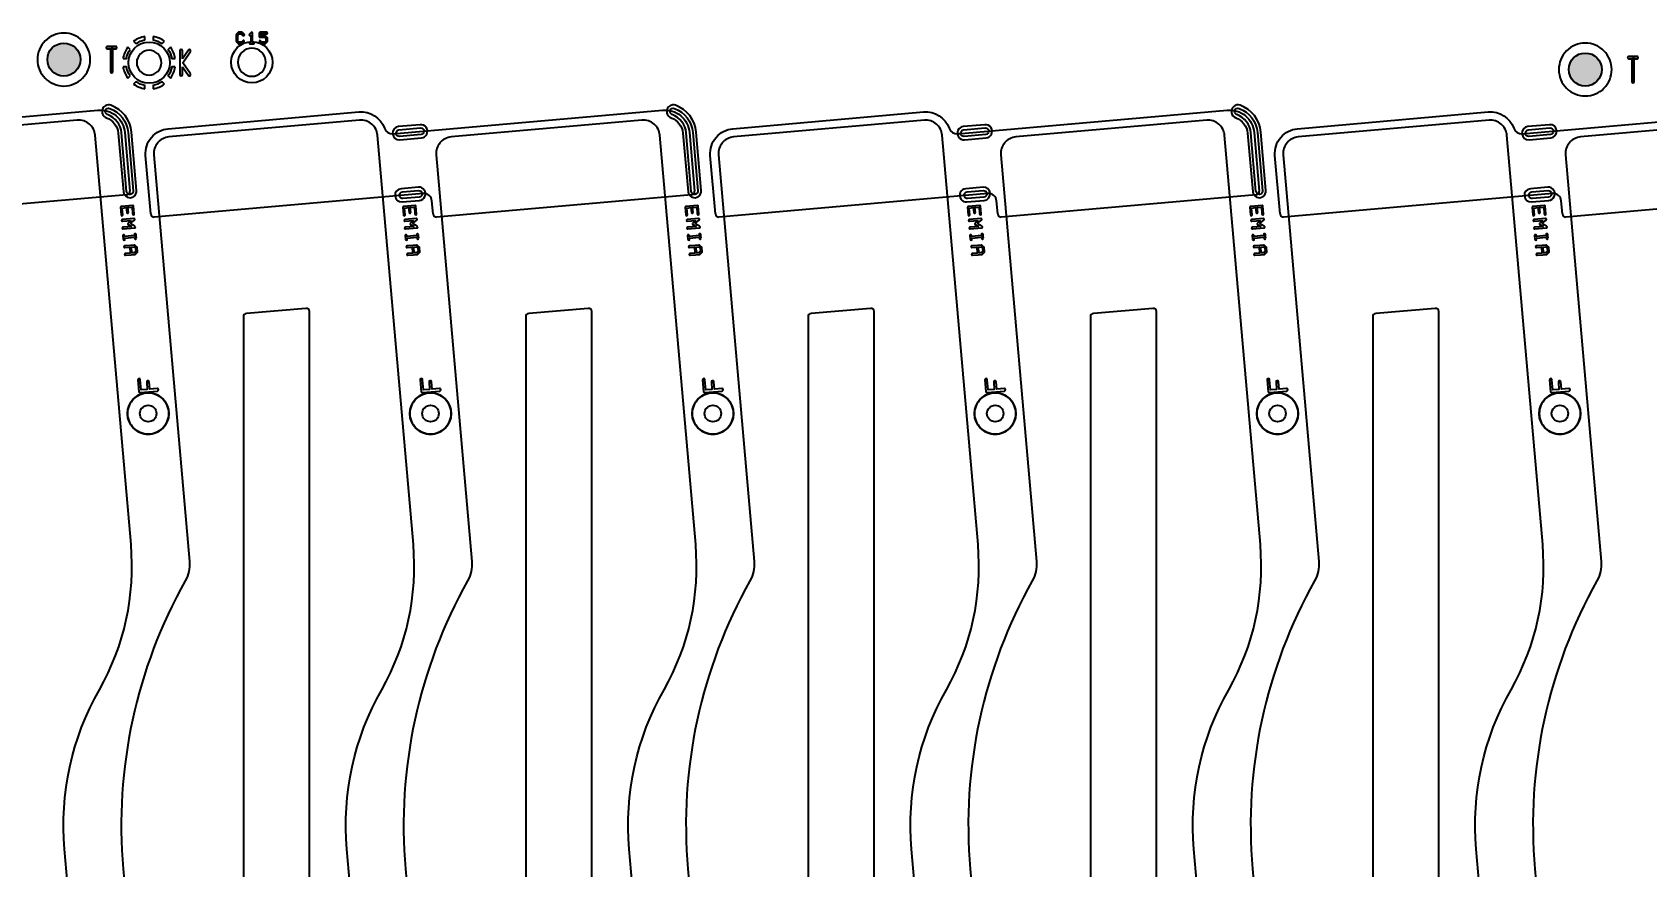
# Model space of a CAD drawing. Extents: x 2864 to 3941, y 2420 to 3182.
# Drawn here: x 3607.8 to 3705.6, y 2698.1 to 2748.6 of the extents above; entities that cross this region are included whole.
import ezdxf

# ---------------------------------------------------------------- set-up
doc = ezdxf.new("R2010")
doc.units = 0
for name, color, linetype in [('ada-b', 3, 'Continuous'), ('btr2_panel', 7, 'Continuous'), ('emi-panel', 2, 'Continuous'), ('emia-block-b', 5, 'Continuous')]:
    doc.layers.add(name, color=color, linetype=linetype)
doc.styles.get("Standard").update_dxf_attribs({"font": 'simplex.shx', "height": 2.7})

msp = doc.modelspace()

# ---------------------------------------------------------------- hatches: boundary and pattern name
at = {"layer": 'emia-block-b', "linetype": 'Continuous'}
for points in [[(3610.75909, 2746.96397, 1), (3608.75909, 2746.96397, 1)], [(3702.90501, 2746.35951, 1), (3700.90501, 2746.35951, 1)]]:
    msp.add_hatch(color=256, dxfattribs=at).paths.add_polyline_path(points)

# ---------------------------------------------------------------- linework, layer by layer
at = {"layer": 'ada-b', "linetype": 'Continuous'}
for points in [[(3624.6348, 2669.41597), (3624.63502, 2731.70777, 0.440004), (3624.41759, 2731.907), (3620.81713, 2731.592, 0.388891), (3620.63456, 2731.39276), (3620.63462, 2673.78117, -0.440016), (3620.4172, 2673.58193), (3617.13462, 2673.86914, 1), (3616.78616, 2669.88432), (3624.41738, 2669.21674, 0.44002)], [(3624.63491, 2669.41598), (3624.63502, 2731.70777, 0.440004), (3624.41759, 2731.907), (3620.81713, 2731.592, 0.388891), (3620.63456, 2731.39276), (3620.63453, 2669.7309, 0.388895), (3620.81711, 2669.53166), (3624.41746, 2669.21672, 0.440063)], [(3641.7348, 2669.41597), (3641.73502, 2731.70777, 0.440004), (3641.51759, 2731.907), (3637.91713, 2731.592, 0.388891), (3637.73456, 2731.39276), (3637.73462, 2673.78117, -0.440016), (3637.5172, 2673.58193), (3634.23462, 2673.86914, 1), (3633.88616, 2669.88432), (3641.51738, 2669.21674, 0.44002)], [(3641.73491, 2669.41598), (3641.73502, 2731.70777, 0.440004), (3641.51759, 2731.907), (3637.91713, 2731.592, 0.388891), (3637.73456, 2731.39276), (3637.73453, 2669.7309, 0.388895), (3637.91711, 2669.53166), (3641.51746, 2669.21672, 0.440063)], [(3658.8348, 2669.41597), (3658.83502, 2731.70777, 0.440004), (3658.61759, 2731.907), (3655.01713, 2731.592, 0.388891), (3654.83456, 2731.39276), (3654.83462, 2673.78117, -0.440016), (3654.6172, 2673.58193), (3651.33462, 2673.86914, 1), (3650.98616, 2669.88432), (3658.61738, 2669.21674, 0.44002)], [(3658.83491, 2669.41598), (3658.83502, 2731.70777, 0.440004), (3658.61759, 2731.907), (3655.01713, 2731.592, 0.388891), (3654.83456, 2731.39276), (3654.83453, 2669.7309, 0.388895), (3655.01711, 2669.53166), (3658.61746, 2669.21672, 0.440063)], [(3675.9348, 2669.41597), (3675.93502, 2731.70777, 0.440004), (3675.71759, 2731.907), (3672.11713, 2731.592, 0.388891), (3671.93456, 2731.39276), (3671.93462, 2673.78117, -0.440016), (3671.7172, 2673.58193), (3668.43462, 2673.86914, 1), (3668.08616, 2669.88432), (3675.71738, 2669.21674, 0.44002)], [(3675.93491, 2669.41598), (3675.93502, 2731.70777, 0.440004), (3675.71759, 2731.907), (3672.11713, 2731.592, 0.388891), (3671.93456, 2731.39276), (3671.93453, 2669.7309, 0.388895), (3672.11711, 2669.53166), (3675.71746, 2669.21672, 0.440063)], [(3693.0348, 2669.41597), (3693.03502, 2731.70777, 0.440004), (3692.81759, 2731.907), (3689.21713, 2731.592, 0.388891), (3689.03456, 2731.39276), (3689.03462, 2673.78117, -0.440016), (3688.8172, 2673.58193), (3685.53462, 2673.86914, 1), (3685.18616, 2669.88432), (3692.81738, 2669.21674, 0.44002)], [(3693.03491, 2669.41598), (3693.03502, 2731.70777, 0.440004), (3692.81759, 2731.907), (3689.21713, 2731.592, 0.388891), (3689.03456, 2731.39276), (3689.03453, 2669.7309, 0.388895), (3689.21711, 2669.53166), (3692.81746, 2669.21672, 0.440063)]]:
    msp.add_lwpolyline(points, format="xyb", close=True, dxfattribs=at)
at = {"layer": 'btr2_panel'}
for p, q in [((3613.77217, 2747.57334), (3613.62873, 2747.71678)), ((3614.67299, 2748.15358), (3614.67299, 2748.35643)), ((3621.1414, 2747.91698), (3621.24074, 2747.91698)), ((3613.62874, 2745.83538), (3613.77217, 2745.97882)), ((3614.06658, 2736.87186), (3613.76582, 2737.03646)), ((3631.16658, 2736.87186), (3630.86582, 2737.03646)), ((3648.26658, 2736.87186), (3647.96582, 2737.03646)), ((3665.36658, 2736.87186), (3665.06582, 2737.03646)), ((3682.46658, 2736.87186), (3682.16582, 2737.03646)), ((3699.56658, 2736.87186), (3699.26582, 2737.03646))]:
    msp.add_line(p, q, dxfattribs=at)
at = {"layer": 'btr2_panel', "linetype": 'Continuous'}
for points in [[(3620.67543, 2748.03097, 1), (3620.60472, 2748.10168), (3620.52003, 2748.01698), (3620.36277, 2748.01698), (3620.29273, 2748.08703), (3620.29273, 2748.44296), (3620.36277, 2748.51301), (3620.52003, 2748.51301), (3620.60472, 2748.42832, 1), (3620.67543, 2748.49903), (3620.57625, 2748.59821, 0.200121), (3620.54074, 2748.61301), (3620.34206, 2748.61301, 0.200121), (3620.30655, 2748.59821), (3620.20753, 2748.49918, 0.200121), (3620.19273, 2748.46367), (3620.19273, 2748.06632, 0.200121), (3620.20753, 2748.03081), (3620.30655, 2747.93178, 0.200121), (3620.34206, 2747.91698), (3620.54074, 2747.91698, 0.200121), (3620.57625, 2747.93178)], [(3622.09008, 2748.06632), (3622.09008, 2748.265, 0.200121), (3622.07528, 2748.30051), (3621.97625, 2748.39953, 0.200121), (3621.94074, 2748.41433), (3621.69273, 2748.41433), (3621.69273, 2748.51301), (3622.04008, 2748.51301, 1), (3622.04008, 2748.61301), (3621.64273, 2748.61301, 0.414253), (3621.59273, 2748.56301), (3621.59273, 2748.36433, 0.414253), (3621.64273, 2748.31433), (3621.92003, 2748.31433), (3621.99008, 2748.24429), (3621.99008, 2748.08703), (3621.92003, 2748.01698), (3621.76277, 2748.01698), (3621.67808, 2748.10168, 1), (3621.60737, 2748.03097), (3621.70655, 2747.93178, 0.200121), (3621.74206, 2747.91698), (3621.94074, 2747.91698, 0.200121), (3621.97625, 2747.93178), (3622.07528, 2748.03081, 0.200121)], [(3611.35904, 2746.96397, 0.414214), (3609.75909, 2748.56392, 0.414214), (3608.15915, 2746.96397, 0.414214), (3609.75909, 2745.36403, 0.414214)], [(3612.89811, 2747.60389, 1), (3612.89811, 2747.75389), (3612.64977, 2747.75389), (3612.40142, 2747.75389, 1), (3612.40142, 2747.60389), (3612.57477, 2747.60389), (3612.57477, 2746.23849, 1), (3612.72477, 2746.23849), (3612.72477, 2747.60389)], [(3621.99665, 2746.80034, 0.414215), (3621.14665, 2747.65034, 0.414215), (3620.29665, 2746.80034, 0.414215), (3621.14665, 2745.95034, 0.414215)], [(3703.50496, 2746.35951, 0.414214), (3701.90501, 2747.95946, 0.414214), (3700.30507, 2746.35951, 0.414214), (3701.90501, 2744.75957, 0.414214)], [(3615.67299, 2746.77608, 0.414216), (3614.92299, 2747.52608, 0.414216), (3614.17299, 2746.77608, 0.414216), (3614.92299, 2746.02608, 0.414216)], [(3705.04403, 2746.99943, 1), (3705.04403, 2747.14943), (3704.79569, 2747.14943), (3704.54734, 2747.14943, 1), (3704.54734, 2746.99943), (3704.72069, 2746.99943), (3704.72069, 2745.63403, 1), (3704.87069, 2745.63403), (3704.87069, 2746.99943)], [(3613.92299, 2678.84536, 0.145892), (3612.18788, 2687.29719, -0.101585), (3610.28035, 2693.69528), (3609.801, 2699.17421, -0.152268), (3611.90892, 2708.82848, 0.152268), (3613.82597, 2717.61012), (3611.65841, 2742.38538, 0.414215), (3610.57507, 2743.29442), (3599.01928, 2742.28342, 0.414215), (3598.11024, 2741.20007), (3600.26427, 2716.57941, -0.151039), (3600.01521, 2715.42479, 0.151026), (3596.25283, 2697.9889), (3596.73217, 2692.50997, 0.100411), (3600.13641, 2680.99401, -0.144694), (3600.3619, 2679.88277), (3598.7932, 2661.95482, 0.414156), (3599.70229, 2660.87153), (3611.25812, 2659.86035, 0.414232), (3612.34148, 2660.76932)], [(3631.02299, 2678.84536, 0.145892), (3629.28788, 2687.29719, -0.101585), (3627.38035, 2693.69528), (3626.901, 2699.17421, -0.152268), (3629.00892, 2708.82848, 0.152268), (3630.92597, 2717.61012), (3628.75841, 2742.38538, 0.414215), (3627.67507, 2743.29442), (3616.11928, 2742.28342, 0.414215), (3615.21024, 2741.20007), (3617.36427, 2716.57941, -0.151039), (3617.11521, 2715.42479, 0.151026), (3613.35283, 2697.9889), (3613.83217, 2692.50997, 0.100411), (3617.23641, 2680.99401, -0.144694), (3617.4619, 2679.88277), (3615.8932, 2661.95482, 0.414156), (3616.80229, 2660.87153), (3628.35812, 2659.86035, 0.414232), (3629.44148, 2660.76932)], [(3631.41208, 2742.22569, 1), (3631.34236, 2743.02265), (3630.03518, 2742.90828, 1), (3630.10491, 2742.11133)], [(3631.39465, 2742.42493), (3630.08747, 2742.31057, -1), (3630.05261, 2742.70905), (3631.35979, 2742.82341, -1)], [(3648.12299, 2678.84536, 0.145892), (3646.38788, 2687.29719, -0.101585), (3644.48035, 2693.69528), (3644.001, 2699.17421, -0.152268), (3646.10892, 2708.82848, 0.152268), (3648.02597, 2717.61012), (3645.85841, 2742.38538, 0.414215), (3644.77507, 2743.29442), (3633.21928, 2742.28342, 0.414215), (3632.31024, 2741.20007), (3634.46427, 2716.57941, -0.151039), (3634.21521, 2715.42479, 0.151026), (3630.45283, 2697.9889), (3630.93217, 2692.50997, 0.100411), (3634.33641, 2680.99401, -0.144694), (3634.5619, 2679.88277), (3632.9932, 2661.95482, 0.414156), (3633.90229, 2660.87153), (3645.45812, 2659.86035, 0.414232), (3646.54148, 2660.76932)], [(3665.22299, 2678.84536, 0.145892), (3663.48788, 2687.29719, -0.101585), (3661.58035, 2693.69528), (3661.101, 2699.17421, -0.152268), (3663.20892, 2708.82848, 0.152268), (3665.12597, 2717.61012), (3662.95841, 2742.38538, 0.414215), (3661.87507, 2743.29442), (3650.31928, 2742.28342, 0.414215), (3649.41024, 2741.20007), (3651.56427, 2716.57941, -0.151039), (3651.31521, 2715.42479, 0.151026), (3647.55283, 2697.9889), (3648.03217, 2692.50997, 0.100411), (3651.43641, 2680.99401, -0.144694), (3651.6619, 2679.88277), (3650.0932, 2661.95482, 0.414156), (3651.00229, 2660.87153), (3662.55812, 2659.86035, 0.414232), (3663.64148, 2660.76932)], [(3665.61208, 2742.22569, 1), (3665.54236, 2743.02265), (3664.23518, 2742.90828, 1), (3664.30491, 2742.11133)], [(3665.59465, 2742.42493), (3664.28747, 2742.31057, -1), (3664.25261, 2742.70905), (3665.55979, 2742.82341, -1)], [(3682.32299, 2678.84536, 0.145892), (3680.58788, 2687.29719, -0.101585), (3678.68035, 2693.69528), (3678.201, 2699.17421, -0.152268), (3680.30892, 2708.82848, 0.152268), (3682.22597, 2717.61012), (3680.05841, 2742.38538, 0.414215), (3678.97507, 2743.29442), (3667.41928, 2742.28342, 0.414215), (3666.51024, 2741.20007), (3668.66427, 2716.57941, -0.151039), (3668.41521, 2715.42479, 0.151026), (3664.65283, 2697.9889), (3665.13217, 2692.50997, 0.100411), (3668.53641, 2680.99401, -0.144694), (3668.7619, 2679.88277), (3667.1932, 2661.95482, 0.414156), (3668.10229, 2660.87153), (3679.65812, 2659.86035, 0.414232), (3680.74148, 2660.76932)], [(3699.42299, 2678.84536, 0.145892), (3697.68788, 2687.29719, -0.101585), (3695.78035, 2693.69528), (3695.301, 2699.17421, -0.152268), (3697.40892, 2708.82848, 0.152268), (3699.32597, 2717.61012), (3697.15841, 2742.38538, 0.414215), (3696.07507, 2743.29442), (3684.51928, 2742.28342, 0.414215), (3683.61024, 2741.20007), (3685.76427, 2716.57941, -0.151039), (3685.51521, 2715.42479, 0.151026), (3681.75283, 2697.9889), (3682.23217, 2692.50997, 0.100411), (3685.63641, 2680.99401, -0.144694), (3685.8619, 2679.88277), (3684.2932, 2661.95482, 0.414156), (3685.20229, 2660.87153), (3696.75812, 2659.86035, 0.414232), (3697.84148, 2660.76932)], [(3699.81208, 2742.22569, 1), (3699.74236, 2743.02265), (3698.43518, 2742.90828, 1), (3698.50491, 2742.11133)], [(3699.79465, 2742.42493), (3698.48747, 2742.31057, -1), (3698.45261, 2742.70905), (3699.75979, 2742.82341, -1)], [(3716.52299, 2678.84536, 0.145892), (3714.78788, 2687.29719, -0.101585), (3712.88035, 2693.69528), (3712.401, 2699.17421, -0.152268), (3714.50892, 2708.82848, 0.152268), (3716.42597, 2717.61012), (3714.25841, 2742.38538, 0.414215), (3713.17507, 2743.29442), (3701.61928, 2742.28342, 0.414215), (3700.71024, 2741.20007), (3702.86427, 2716.57941, -0.151039), (3702.61521, 2715.42479, 0.151026), (3698.85283, 2697.9889), (3699.33217, 2692.50997, 0.100411), (3702.73641, 2680.99401, -0.144694), (3702.9619, 2679.88277), (3701.3932, 2661.95482, 0.414156), (3702.30229, 2660.87153), (3713.85812, 2659.86035, 0.414232), (3714.94148, 2660.76932)], [(3631.29833, 2738.4399, 1), (3631.2286, 2739.23686), (3630.17917, 2739.14504, 1), (3630.2489, 2738.34809)], [(3631.28089, 2738.63914), (3630.29948, 2738.55328, -1), (3630.26462, 2738.95176), (3631.24603, 2739.03762, -1)], [(3665.49833, 2738.4399, 1), (3665.4286, 2739.23686), (3664.37917, 2739.14504, 1), (3664.4489, 2738.34809)], [(3665.48089, 2738.63914), (3664.49948, 2738.55328, -1), (3664.46462, 2738.95176), (3665.44603, 2739.03762, -1)], [(3699.69833, 2738.4399, 1), (3699.6286, 2739.23686), (3698.57917, 2739.14504, 1), (3698.6489, 2738.34809)], [(3699.68089, 2738.63914), (3698.69948, 2738.55328, -1), (3698.66462, 2738.95176), (3699.64603, 2739.03762, -1)], [(3614.02267, 2737.62931), (3613.98226, 2738.09113, 0.414255), (3613.9281, 2738.13658), (3613.23538, 2738.07597, 0.414255), (3613.18993, 2738.02181), (3613.23033, 2737.55999, 1), (3613.32995, 2737.56871), (3613.2939, 2737.98071), (3613.54064, 2738.0023), (3613.56659, 2737.70575, 1), (3613.66621, 2737.71446), (3613.64026, 2738.01101), (3613.887, 2738.0326), (3613.92305, 2737.6206, 1)], [(3631.12267, 2737.62931), (3631.08226, 2738.09113, 0.414255), (3631.0281, 2738.13658), (3630.33538, 2738.07597, 0.414255), (3630.28993, 2738.02181), (3630.33033, 2737.55999, 1), (3630.42995, 2737.56871), (3630.3939, 2737.98071), (3630.64064, 2738.0023), (3630.66659, 2737.70575, 1), (3630.76621, 2737.71446), (3630.74026, 2738.01101), (3630.987, 2738.0326), (3631.02305, 2737.6206, 1)], [(3648.22267, 2737.62931), (3648.18226, 2738.09113, 0.414255), (3648.1281, 2738.13658), (3647.43538, 2738.07597, 0.414255), (3647.38993, 2738.02181), (3647.43033, 2737.55999, 1), (3647.52995, 2737.56871), (3647.4939, 2737.98071), (3647.74064, 2738.0023), (3647.76659, 2737.70575, 1), (3647.86621, 2737.71446), (3647.84026, 2738.01101), (3648.087, 2738.0326), (3648.12305, 2737.6206, 1)], [(3665.32267, 2737.62931), (3665.28226, 2738.09113, 0.414255), (3665.2281, 2738.13658), (3664.53538, 2738.07597, 0.414255), (3664.48993, 2738.02181), (3664.53033, 2737.55999, 1), (3664.62995, 2737.56871), (3664.5939, 2737.98071), (3664.84064, 2738.0023), (3664.86659, 2737.70575, 1), (3664.96621, 2737.71446), (3664.94026, 2738.01101), (3665.187, 2738.0326), (3665.22305, 2737.6206, 1)], [(3682.42267, 2737.62931), (3682.38226, 2738.09113, 0.414255), (3682.3281, 2738.13658), (3681.63538, 2738.07597, 0.414255), (3681.58993, 2738.02181), (3681.63033, 2737.55999, 1), (3681.72995, 2737.56871), (3681.6939, 2737.98071), (3681.94064, 2738.0023), (3681.96659, 2737.70575, 1), (3682.06621, 2737.71446), (3682.04026, 2738.01101), (3682.287, 2738.0326), (3682.32305, 2737.6206, 1)], [(3699.52267, 2737.62931), (3699.48226, 2738.09113, 0.414255), (3699.4281, 2738.13658), (3698.73538, 2738.07597, 0.414255), (3698.68993, 2738.02181), (3698.73033, 2737.55999, 1), (3698.82995, 2737.56871), (3698.7939, 2737.98071), (3699.04064, 2738.0023), (3699.06659, 2737.70575, 1), (3699.16621, 2737.71446), (3699.14026, 2738.01101), (3699.387, 2738.0326), (3699.42305, 2737.6206, 1)], [(3614.15201, 2736.15085), (3614.14192, 2736.2662), (3614.1419, 2736.26641), (3614.13181, 2736.38176, 1), (3614.03219, 2736.37305), (3614.03794, 2736.3074), (3613.44484, 2736.25551), (3613.4391, 2736.32116, 1), (3613.33948, 2736.31244), (3613.35968, 2736.08153, 1), (3613.4593, 2736.09025), (3613.45356, 2736.15589), (3614.04665, 2736.20778), (3614.05239, 2736.14214, 1)], [(3631.25201, 2736.15085), (3631.24192, 2736.2662), (3631.2419, 2736.26641), (3631.23181, 2736.38176, 1), (3631.13219, 2736.37305), (3631.13794, 2736.3074), (3630.54484, 2736.25551), (3630.5391, 2736.32116, 1), (3630.43948, 2736.31244), (3630.45968, 2736.08153, 1), (3630.5593, 2736.09025), (3630.55356, 2736.15589), (3631.14665, 2736.20778), (3631.15239, 2736.14214, 1)], [(3648.35201, 2736.15085), (3648.34192, 2736.2662), (3648.3419, 2736.26641), (3648.33181, 2736.38176, 1), (3648.23219, 2736.37305), (3648.23794, 2736.3074), (3647.64484, 2736.25551), (3647.6391, 2736.32116, 1), (3647.53948, 2736.31244), (3647.55968, 2736.08153, 1), (3647.6593, 2736.09025), (3647.65356, 2736.15589), (3648.24665, 2736.20778), (3648.25239, 2736.14214, 1)], [(3665.45201, 2736.15085), (3665.44192, 2736.2662), (3665.4419, 2736.26641), (3665.43181, 2736.38176, 1), (3665.33219, 2736.37305), (3665.33794, 2736.3074), (3664.74484, 2736.25551), (3664.7391, 2736.32116, 1), (3664.63948, 2736.31244), (3664.65968, 2736.08153, 1), (3664.7593, 2736.09025), (3664.75356, 2736.15589), (3665.34665, 2736.20778), (3665.35239, 2736.14214, 1)], [(3682.55201, 2736.15085), (3682.54192, 2736.2662), (3682.5419, 2736.26641), (3682.53181, 2736.38176, 1), (3682.43219, 2736.37305), (3682.43794, 2736.3074), (3681.84484, 2736.25551), (3681.8391, 2736.32116, 1), (3681.73948, 2736.31244), (3681.75968, 2736.08153, 1), (3681.8593, 2736.09025), (3681.85356, 2736.15589), (3682.44665, 2736.20778), (3682.45239, 2736.14214, 1)], [(3699.65201, 2736.15085), (3699.64192, 2736.2662), (3699.6419, 2736.26641), (3699.63181, 2736.38176, 1), (3699.53219, 2736.37305), (3699.53794, 2736.3074), (3698.94484, 2736.25551), (3698.9391, 2736.32116, 1), (3698.83948, 2736.31244), (3698.85968, 2736.08153, 1), (3698.9593, 2736.09025), (3698.95356, 2736.15589), (3699.54665, 2736.20778), (3699.55239, 2736.14214, 1)], [(3614.22172, 2735.35409), (3614.20156, 2735.58461, 0.2), (3614.18387, 2735.61875), (3614.05832, 2735.7241, 0.199997), (3614.02163, 2735.73559), (3613.79127, 2735.71544), (3613.79055, 2735.71538), (3613.44455, 2735.68511, 1), (3613.45327, 2735.58549), (3613.74982, 2735.61143), (3613.78151, 2735.24924), (3613.48496, 2735.22329, 1), (3613.49367, 2735.12367), (3613.83989, 2735.15396), (3613.84017, 2735.15399), (3614.07074, 2735.17416, 0.2), (3614.10488, 2735.19185), (3614.21023, 2735.3174, 0.199997)], [(3631.32172, 2735.35409), (3631.30156, 2735.58461, 0.2), (3631.28387, 2735.61875), (3631.15832, 2735.7241, 0.199997), (3631.12163, 2735.73559), (3630.89127, 2735.71544), (3630.89055, 2735.71538), (3630.54455, 2735.68511, 1), (3630.55327, 2735.58549), (3630.84982, 2735.61143), (3630.88151, 2735.24924), (3630.58496, 2735.22329, 1), (3630.59367, 2735.12367), (3630.93989, 2735.15396), (3630.94017, 2735.15399), (3631.17074, 2735.17416, 0.2), (3631.20488, 2735.19185), (3631.31023, 2735.3174, 0.199997)], [(3648.42172, 2735.35409), (3648.40156, 2735.58461, 0.2), (3648.38387, 2735.61875), (3648.25832, 2735.7241, 0.199997), (3648.22163, 2735.73559), (3647.99127, 2735.71544), (3647.99055, 2735.71538), (3647.64455, 2735.68511, 1), (3647.65327, 2735.58549), (3647.94982, 2735.61143), (3647.98151, 2735.24924), (3647.68496, 2735.22329, 1), (3647.69367, 2735.12367), (3648.03989, 2735.15396), (3648.04017, 2735.15399), (3648.27074, 2735.17416, 0.2), (3648.30488, 2735.19185), (3648.41023, 2735.3174, 0.199997)], [(3665.52172, 2735.35409), (3665.50156, 2735.58461, 0.2), (3665.48387, 2735.61875), (3665.35832, 2735.7241, 0.199997), (3665.32163, 2735.73559), (3665.09127, 2735.71544), (3665.09055, 2735.71538), (3664.74455, 2735.68511, 1), (3664.75327, 2735.58549), (3665.04982, 2735.61143), (3665.08151, 2735.24924), (3664.78496, 2735.22329, 1), (3664.79367, 2735.12367), (3665.13989, 2735.15396), (3665.14017, 2735.15399), (3665.37074, 2735.17416, 0.2), (3665.40488, 2735.19185), (3665.51023, 2735.3174, 0.199997)], [(3682.62172, 2735.35409), (3682.60156, 2735.58461, 0.2), (3682.58387, 2735.61875), (3682.45832, 2735.7241, 0.199997), (3682.42163, 2735.73559), (3682.19127, 2735.71544), (3682.19055, 2735.71538), (3681.84455, 2735.68511, 1), (3681.85327, 2735.58549), (3682.14982, 2735.61143), (3682.18151, 2735.24924), (3681.88496, 2735.22329, 1), (3681.89367, 2735.12367), (3682.23989, 2735.15396), (3682.24017, 2735.15399), (3682.47074, 2735.17416, 0.2), (3682.50488, 2735.19185), (3682.61023, 2735.3174, 0.199997)], [(3699.72172, 2735.35409), (3699.70156, 2735.58461, 0.2), (3699.68387, 2735.61875), (3699.55832, 2735.7241, 0.199997), (3699.52163, 2735.73559), (3699.29127, 2735.71544), (3699.29055, 2735.71538), (3698.94455, 2735.68511, 1), (3698.95327, 2735.58549), (3699.24982, 2735.61143), (3699.28151, 2735.24924), (3698.98496, 2735.22329, 1), (3698.99367, 2735.12367), (3699.33989, 2735.15396), (3699.34017, 2735.15399), (3699.57074, 2735.17416, 0.2), (3699.60488, 2735.19185), (3699.71023, 2735.3174, 0.199997)], [(3615.42148, 2726.9056, 1), (3615.40841, 2727.05503), (3614.96359, 2727.01611), (3614.92467, 2727.46093, 1), (3614.77524, 2727.44786), (3614.81416, 2727.00304), (3614.44405, 2726.97066), (3614.38998, 2727.58866, 1), (3614.24055, 2727.57559), (3614.30115, 2726.88287, 0.414234), (3614.38241, 2726.81469), (3614.9015, 2726.86011), (3614.90239, 2726.86018)], [(3632.52148, 2726.9056, 1), (3632.50841, 2727.05503), (3632.06359, 2727.01611), (3632.02467, 2727.46093, 1), (3631.87524, 2727.44786), (3631.91416, 2727.00304), (3631.54405, 2726.97066), (3631.48998, 2727.58866, 1), (3631.34055, 2727.57559), (3631.40115, 2726.88287, 0.414234), (3631.48241, 2726.81469), (3632.0015, 2726.86011), (3632.00239, 2726.86018)], [(3649.62148, 2726.9056, 1), (3649.60841, 2727.05503), (3649.16359, 2727.01611), (3649.12467, 2727.46093, 1), (3648.97524, 2727.44786), (3649.01416, 2727.00304), (3648.64405, 2726.97066), (3648.58998, 2727.58866, 1), (3648.44055, 2727.57559), (3648.50115, 2726.88287, 0.414234), (3648.58241, 2726.81469), (3649.1015, 2726.86011), (3649.10239, 2726.86018)], [(3666.72148, 2726.9056, 1), (3666.70841, 2727.05503), (3666.26359, 2727.01611), (3666.22467, 2727.46093, 1), (3666.07524, 2727.44786), (3666.11416, 2727.00304), (3665.74405, 2726.97066), (3665.68998, 2727.58866, 1), (3665.54055, 2727.57559), (3665.60115, 2726.88287, 0.414234), (3665.68241, 2726.81469), (3666.2015, 2726.86011), (3666.20239, 2726.86018)], [(3683.82148, 2726.9056, 1), (3683.80841, 2727.05503), (3683.36359, 2727.01611), (3683.32467, 2727.46093, 1), (3683.17524, 2727.44786), (3683.21416, 2727.00304), (3682.84405, 2726.97066), (3682.78998, 2727.58866, 1), (3682.64055, 2727.57559), (3682.70115, 2726.88287, 0.414234), (3682.78241, 2726.81469), (3683.3015, 2726.86011), (3683.30239, 2726.86018)], [(3700.92148, 2726.9056, 1), (3700.90841, 2727.05503), (3700.46359, 2727.01611), (3700.42467, 2727.46093, 1), (3700.27524, 2727.44786), (3700.31416, 2727.00304), (3699.94405, 2726.97066), (3699.88998, 2727.58866, 1), (3699.74055, 2727.57559), (3699.80115, 2726.88287, 0.414234), (3699.88241, 2726.81469), (3700.4015, 2726.86011), (3700.40239, 2726.86018)], [(3616.11724, 2725.54396, 0.414215), (3614.86724, 2726.79396, 0.414215), (3613.61724, 2725.54396, 0.414215), (3614.86724, 2724.29396, 0.414215)], [(3633.21724, 2725.54396, 0.414215), (3631.96724, 2726.79396, 0.414215), (3630.71724, 2725.54396, 0.414215), (3631.96724, 2724.29396, 0.414215)], [(3650.31724, 2725.54396, 0.414215), (3649.06724, 2726.79396, 0.414215), (3647.81724, 2725.54396, 0.414215), (3649.06724, 2724.29396, 0.414215)], [(3667.41724, 2725.54396, 0.414215), (3666.16724, 2726.79396, 0.414215), (3664.91724, 2725.54396, 0.414215), (3666.16724, 2724.29396, 0.414215)], [(3684.51724, 2725.54396, 0.414215), (3683.26724, 2726.79396, 0.414215), (3682.01724, 2725.54396, 0.414215), (3683.26724, 2724.29396, 0.414215)], [(3701.61724, 2725.54396, 0.414215), (3700.36724, 2726.79396, 0.414215), (3699.11724, 2725.54396, 0.414215), (3700.36724, 2724.29396, 0.414215)], [(3615.36724, 2725.54396, -0.414217), (3614.86724, 2725.04396, -0.414217), (3614.36724, 2725.54396, -0.414217), (3614.86724, 2726.04396, -0.414217)], [(3632.46724, 2725.54396, -0.414217), (3631.96724, 2725.04396, -0.414217), (3631.46724, 2725.54396, -0.414217), (3631.96724, 2726.04396, -0.414217)], [(3649.56724, 2725.54396, -0.414217), (3649.06724, 2725.04396, -0.414217), (3648.56724, 2725.54396, -0.414217), (3649.06724, 2726.04396, -0.414217)], [(3666.66724, 2725.54396, -0.414217), (3666.16724, 2725.04396, -0.414217), (3665.66724, 2725.54396, -0.414217), (3666.16724, 2726.04396, -0.414217)], [(3683.76724, 2725.54396, -0.414217), (3683.26724, 2725.04396, -0.414217), (3682.76724, 2725.54396, -0.414217), (3683.26724, 2726.04396, -0.414217)], [(3700.86724, 2725.54396, -0.414217), (3700.36724, 2725.04396, -0.414217), (3699.86724, 2725.54396, -0.414217), (3700.36724, 2726.04396, -0.414217)]]:
    msp.add_lwpolyline(points, format="xyb", close=True, dxfattribs=at)
for points in [[(3621.24074, 2747.91698, 1), (3621.24074, 2748.01698), (3621.1914, 2748.01698), (3621.1914, 2748.56301, 0.669786), (3621.10589, 2748.59821), (3621.00671, 2748.49903, 1), (3621.07742, 2748.42832), (3621.0914, 2748.4423)], [(3613.98229, 2748.07033), (3614.12573, 2747.9269, -0.106991), (3614.67299, 2748.15358)], [(3615.17299, 2748.35643), (3615.17299, 2748.15358, -0.106992), (3615.72025, 2747.9269), (3615.86368, 2748.07033)], [(3616.21724, 2747.71678), (3616.0738, 2747.57334, -0.106991), (3616.30048, 2747.02608), (3616.50333, 2747.02608)], [(3621.0914, 2748.4423), (3621.0914, 2748.01698), (3621.04206, 2748.01698, 1), (3621.04206, 2747.91698), (3621.1414, 2747.91698)], [(3613.34264, 2747.02608), (3613.54549, 2747.02608, -0.106992), (3613.77217, 2747.57334)], [(3616.94032, 2747.01165), (3616.94032, 2747.491, 1), (3616.79032, 2747.491), (3616.79032, 2746.0506, 1), (3616.94032, 2746.0506), (3616.94032, 2746.52995)], [(3617.42375, 2746.09318), (3616.95642, 2746.7708), (3617.42375, 2747.44842, 1), (3617.30027, 2747.53358), (3616.94032, 2747.01165)], [(3613.77217, 2745.97882, -0.106993), (3613.54549, 2746.52608), (3613.34264, 2746.52608)], [(3616.50333, 2746.52608), (3616.30048, 2746.52608, -0.106992), (3616.0738, 2745.97882), (3616.21724, 2745.83538)], [(3616.94032, 2746.52995), (3617.30027, 2746.00802, 1), (3617.42375, 2746.09318)], [(3614.67299, 2745.19573), (3614.67299, 2745.39858, -0.106992), (3614.12573, 2745.62527), (3613.98229, 2745.48183)], [(3615.86368, 2745.48183), (3615.72025, 2745.62527, -0.106991), (3615.17299, 2745.39858), (3615.17299, 2745.19573)], [(3612.60555, 2744.19751, 1), (3612.33259, 2743.44552, -0.291712), (3613.05308, 2742.5074), (3613.36265, 2738.96908, 1), (3614.1596, 2739.0388)], [(3613.96036, 2739.02137, -1), (3613.56188, 2738.98651), (3613.25232, 2742.52483, 0.29171), (3612.40083, 2743.63351, -1), (3612.53731, 2744.00951)], [(3612.53731, 2744.00951, -0.291711), (3613.6508, 2742.55969), (3613.96036, 2739.02137)], [(3614.1596, 2739.0388), (3613.85004, 2742.57712, 0.291712), (3612.60555, 2744.19751)], [(3646.80555, 2744.19751, 1), (3646.53259, 2743.44552, -0.291712), (3647.25308, 2742.5074), (3647.56265, 2738.96908, 1), (3648.3596, 2739.0388)], [(3648.16036, 2739.02137, -1), (3647.76188, 2738.98651), (3647.45232, 2742.52483, 0.29171), (3646.60083, 2743.63351, -1), (3646.73731, 2744.00951)], [(3646.73731, 2744.00951, -0.291711), (3647.8508, 2742.55969), (3648.16036, 2739.02137)], [(3648.3596, 2739.0388), (3648.05004, 2742.57712, 0.291712), (3646.80555, 2744.19751)], [(3681.00555, 2744.19751, 1), (3680.73259, 2743.44552, -0.291712), (3681.45308, 2742.5074), (3681.76265, 2738.96908, 1), (3682.5596, 2739.0388)], [(3682.36036, 2739.02137, -1), (3681.96188, 2738.98651), (3681.65232, 2742.52483, 0.29171), (3680.80083, 2743.63351, -1), (3680.93731, 2744.00951)], [(3680.93731, 2744.00951, -0.291711), (3682.0508, 2742.55969), (3682.36036, 2739.02137)], [(3682.5596, 2739.0388), (3682.25004, 2742.57712, 0.291712), (3681.00555, 2744.19751)], [(3613.76582, 2737.03646), (3614.03339, 2737.25075, 0.742511), (3613.99782, 2737.33962), (3613.3051, 2737.27902, 1), (3613.31382, 2737.1794), (3613.84202, 2737.22561)], [(3613.87371, 2736.86342), (3613.34551, 2736.81721, 1), (3613.35422, 2736.71759), (3614.04682, 2736.77818, 0.743044), (3614.06658, 2736.87186)], [(3613.84202, 2737.22561), (3613.64487, 2737.06771, 0.53607), (3613.65202, 2736.98474), (3613.87371, 2736.86342)], [(3630.86582, 2737.03646), (3631.13339, 2737.25075, 0.742511), (3631.09782, 2737.33962), (3630.4051, 2737.27902, 1), (3630.41382, 2737.1794), (3630.94202, 2737.22561)], [(3630.97371, 2736.86342), (3630.44551, 2736.81721, 1), (3630.45422, 2736.71759), (3631.14682, 2736.77818, 0.743044), (3631.16658, 2736.87186)], [(3630.94202, 2737.22561), (3630.74487, 2737.06771, 0.53607), (3630.75202, 2736.98474), (3630.97371, 2736.86342)], [(3647.96582, 2737.03646), (3648.23339, 2737.25075, 0.742511), (3648.19782, 2737.33962), (3647.5051, 2737.27902, 1), (3647.51382, 2737.1794), (3648.04202, 2737.22561)], [(3648.07371, 2736.86342), (3647.54551, 2736.81721, 1), (3647.55422, 2736.71759), (3648.24682, 2736.77818, 0.743044), (3648.26658, 2736.87186)], [(3648.04202, 2737.22561), (3647.84487, 2737.06771, 0.53607), (3647.85202, 2736.98474), (3648.07371, 2736.86342)], [(3665.06582, 2737.03646), (3665.33339, 2737.25075, 0.742511), (3665.29782, 2737.33962), (3664.6051, 2737.27902, 1), (3664.61382, 2737.1794), (3665.14202, 2737.22561)], [(3665.17371, 2736.86342), (3664.64551, 2736.81721, 1), (3664.65422, 2736.71759), (3665.34682, 2736.77818, 0.743044), (3665.36658, 2736.87186)], [(3665.14202, 2737.22561), (3664.94487, 2737.06771, 0.53607), (3664.95202, 2736.98474), (3665.17371, 2736.86342)], [(3682.16582, 2737.03646), (3682.43339, 2737.25075, 0.742511), (3682.39782, 2737.33962), (3681.7051, 2737.27902, 1), (3681.71382, 2737.1794), (3682.24202, 2737.22561)], [(3682.27371, 2736.86342), (3681.74551, 2736.81721, 1), (3681.75422, 2736.71759), (3682.44682, 2736.77818, 0.743044), (3682.46658, 2736.87186)], [(3682.24202, 2737.22561), (3682.04487, 2737.06771, 0.53607), (3682.05202, 2736.98474), (3682.27371, 2736.86342)], [(3699.26582, 2737.03646), (3699.53339, 2737.25075, 0.742511), (3699.49782, 2737.33962), (3698.8051, 2737.27902, 1), (3698.81382, 2737.1794), (3699.34202, 2737.22561)], [(3699.37371, 2736.86342), (3698.84551, 2736.81721, 1), (3698.85422, 2736.71759), (3699.54682, 2736.77818, 0.743044), (3699.56658, 2736.87186)], [(3699.34202, 2737.22561), (3699.14487, 2737.06771, 0.53607), (3699.15202, 2736.98474), (3699.37371, 2736.86342)]]:
    msp.add_lwpolyline(points, format="xyb", dxfattribs=at)
for points in [[(3614.12031, 2735.36582), (3614.04159, 2735.27199), (3613.88113, 2735.25795), (3613.84944, 2735.62015), (3614.0099, 2735.63418), (3614.10372, 2735.55546)], [(3631.22031, 2735.36582), (3631.14159, 2735.27199), (3630.98113, 2735.25795), (3630.94944, 2735.62015), (3631.1099, 2735.63418), (3631.20372, 2735.55546)], [(3648.32031, 2735.36582), (3648.24159, 2735.27199), (3648.08113, 2735.25795), (3648.04944, 2735.62015), (3648.2099, 2735.63418), (3648.30372, 2735.55546)], [(3665.42031, 2735.36582), (3665.34159, 2735.27199), (3665.18113, 2735.25795), (3665.14944, 2735.62015), (3665.3099, 2735.63418), (3665.40372, 2735.55546)], [(3682.52031, 2735.36582), (3682.44159, 2735.27199), (3682.28113, 2735.25795), (3682.24944, 2735.62015), (3682.4099, 2735.63418), (3682.50372, 2735.55546)], [(3699.62031, 2735.36582), (3699.54159, 2735.27199), (3699.38113, 2735.25795), (3699.34944, 2735.62015), (3699.5099, 2735.63418), (3699.60372, 2735.55546)]]:
    msp.add_lwpolyline(points, close=True, dxfattribs=at)
at = {"layer": 'btr2_panel'}
for centre, start, end in [((3614.92299, 2746.77608), 143.989402, 171.010778), ((3614.92298, 2746.77608), 98.989222, 126.010598), ((3614.92299, 2746.77608), 53.989402, 81.010778), ((3614.92299, 2746.77608), 8.989222, 36.010598), ((3614.92299, 2746.77608), 188.989389, 216.010785), ((3614.92299, 2746.77608), 323.989402, 351.010778), ((3614.92299, 2746.77608), 233.989373, 261.01066), ((3614.92299, 2746.77608), 278.989222, 306.010598)]:
    msp.add_arc(centre, 1.6, start, end, dxfattribs=at)
at = {"layer": 'emi-panel'}
for p, q in [((3631.51115, 2738.86005), (3615.23838, 2737.43637)), ((3665.71115, 2738.86005), (3649.43838, 2737.43637)), ((3699.91115, 2738.86005), (3683.63838, 2737.43637)), ((3613.57931, 2738.78727), (3598.13838, 2737.43637)), ((3632.12171, 2737.61817), (3632.05282, 2738.40553)), ((3647.77931, 2738.78727), (3632.33838, 2737.43637)), ((3666.32171, 2737.61817), (3666.25282, 2738.40553)), ((3681.97931, 2738.78727), (3666.53838, 2737.43637)), ((3700.52171, 2737.61817), (3700.45282, 2738.40553)), ((3716.17931, 2738.78727), (3700.73838, 2737.43637))]:
    msp.add_line(p, q, dxfattribs=at)
at = {"layer": 'emi-panel', "linetype": 'Continuous'}
for points in [[(3595.48749, 2742.47634), (3611.82654, 2743.90582, -0.414215), (3613.45156, 2742.54226), (3613.76112, 2739.00394)], [(3615.02171, 2737.61817), (3614.71215, 2741.15649, -0.414215), (3616.0757, 2742.78152), (3627.63149, 2743.79252, -0.340733), (3629.17425, 2742.80484)], [(3629.68749, 2742.47634), (3646.02654, 2743.90582, -0.414215), (3647.65156, 2742.54226), (3647.96112, 2739.00394)], [(3649.22171, 2737.61817), (3648.91215, 2741.15649, -0.414215), (3650.2757, 2742.78152), (3661.83149, 2743.79252, -0.340733), (3663.37425, 2742.80484)], [(3663.88749, 2742.47634), (3680.22654, 2743.90582, -0.414215), (3681.85156, 2742.54226), (3682.16112, 2739.00394)], [(3683.42171, 2737.61817), (3683.11215, 2741.15649, -0.414215), (3684.4757, 2742.78152), (3696.03149, 2743.79252, -0.340733), (3697.57425, 2742.80484)], [(3698.08749, 2742.47634), (3714.42654, 2743.90582, -0.414215), (3716.05156, 2742.54226), (3716.36112, 2739.00394)]]:
    msp.add_lwpolyline(points, format="xyb", dxfattribs=at)
at = {"layer": 'emi-panel'}
for centre, radius in [((3609.75909, 2746.96397), 1), ((3614.92299, 2746.77608), 1.25), ((3621.14665, 2746.80034), 1.25), ((3701.90501, 2746.35951), 1), ((3614.86724, 2725.54396), 1.25), ((3631.96724, 2725.54396), 1.25), ((3649.06724, 2725.54396), 1.25), ((3666.16724, 2725.54396), 1.25), ((3683.26724, 2725.54396), 1.25), ((3700.36724, 2725.54396), 1.25)]:
    msp.add_circle(centre, radius, dxfattribs=at)
for centre, radius, start, end in [((3629.64394, 2742.97348), 0.49904, 199.749674, 275.006724), ((3663.84394, 2742.97348), 0.49904, 199.749674, 275.006724), ((3698.04394, 2742.97348), 0.49904, 199.749674, 275.006724), ((3613.56188, 2738.98651), 0.2, 274.999677, 4.998963), ((3631.55473, 2738.36195), 0.5, 4.999956, 94.999956), ((3647.76188, 2738.98651), 0.2, 274.999677, 4.998963), ((3665.75473, 2738.36195), 0.5, 4.999956, 94.999956), ((3681.96188, 2738.98651), 0.2, 274.999677, 4.998963), ((3699.95473, 2738.36195), 0.5, 4.999956, 94.999956), ((3615.22095, 2737.63561), 0.2, 185.00039, 274.999677), ((3632.32095, 2737.63561), 0.2, 185.00039, 274.999677), ((3649.42095, 2737.63561), 0.2, 185.00039, 274.999677), ((3666.52095, 2737.63561), 0.2, 185.00039, 274.999677), ((3683.62095, 2737.63561), 0.2, 185.00039, 274.999677), ((3700.72095, 2737.63561), 0.2, 185.00039, 274.999677)]:
    msp.add_arc(centre, radius, start, end, dxfattribs=at)
at = {"layer": 'emia-block-b'}
for centre in [(3609.75909, 2746.96397), (3701.90501, 2746.35951)]:
    msp.add_circle(centre, 1, dxfattribs=at)

# ---------------------------------------------------------------- texts
at = {"layer": 'emia-block-b', "width": 0.5625}
for p in [(3612.37311, 2746.16349), (3704.51903, 2745.55903)]:
    msp.add_text('T', height=1.6, dxfattribs=at).set_placement(p)

doc.saveas('drawing.dxf')
